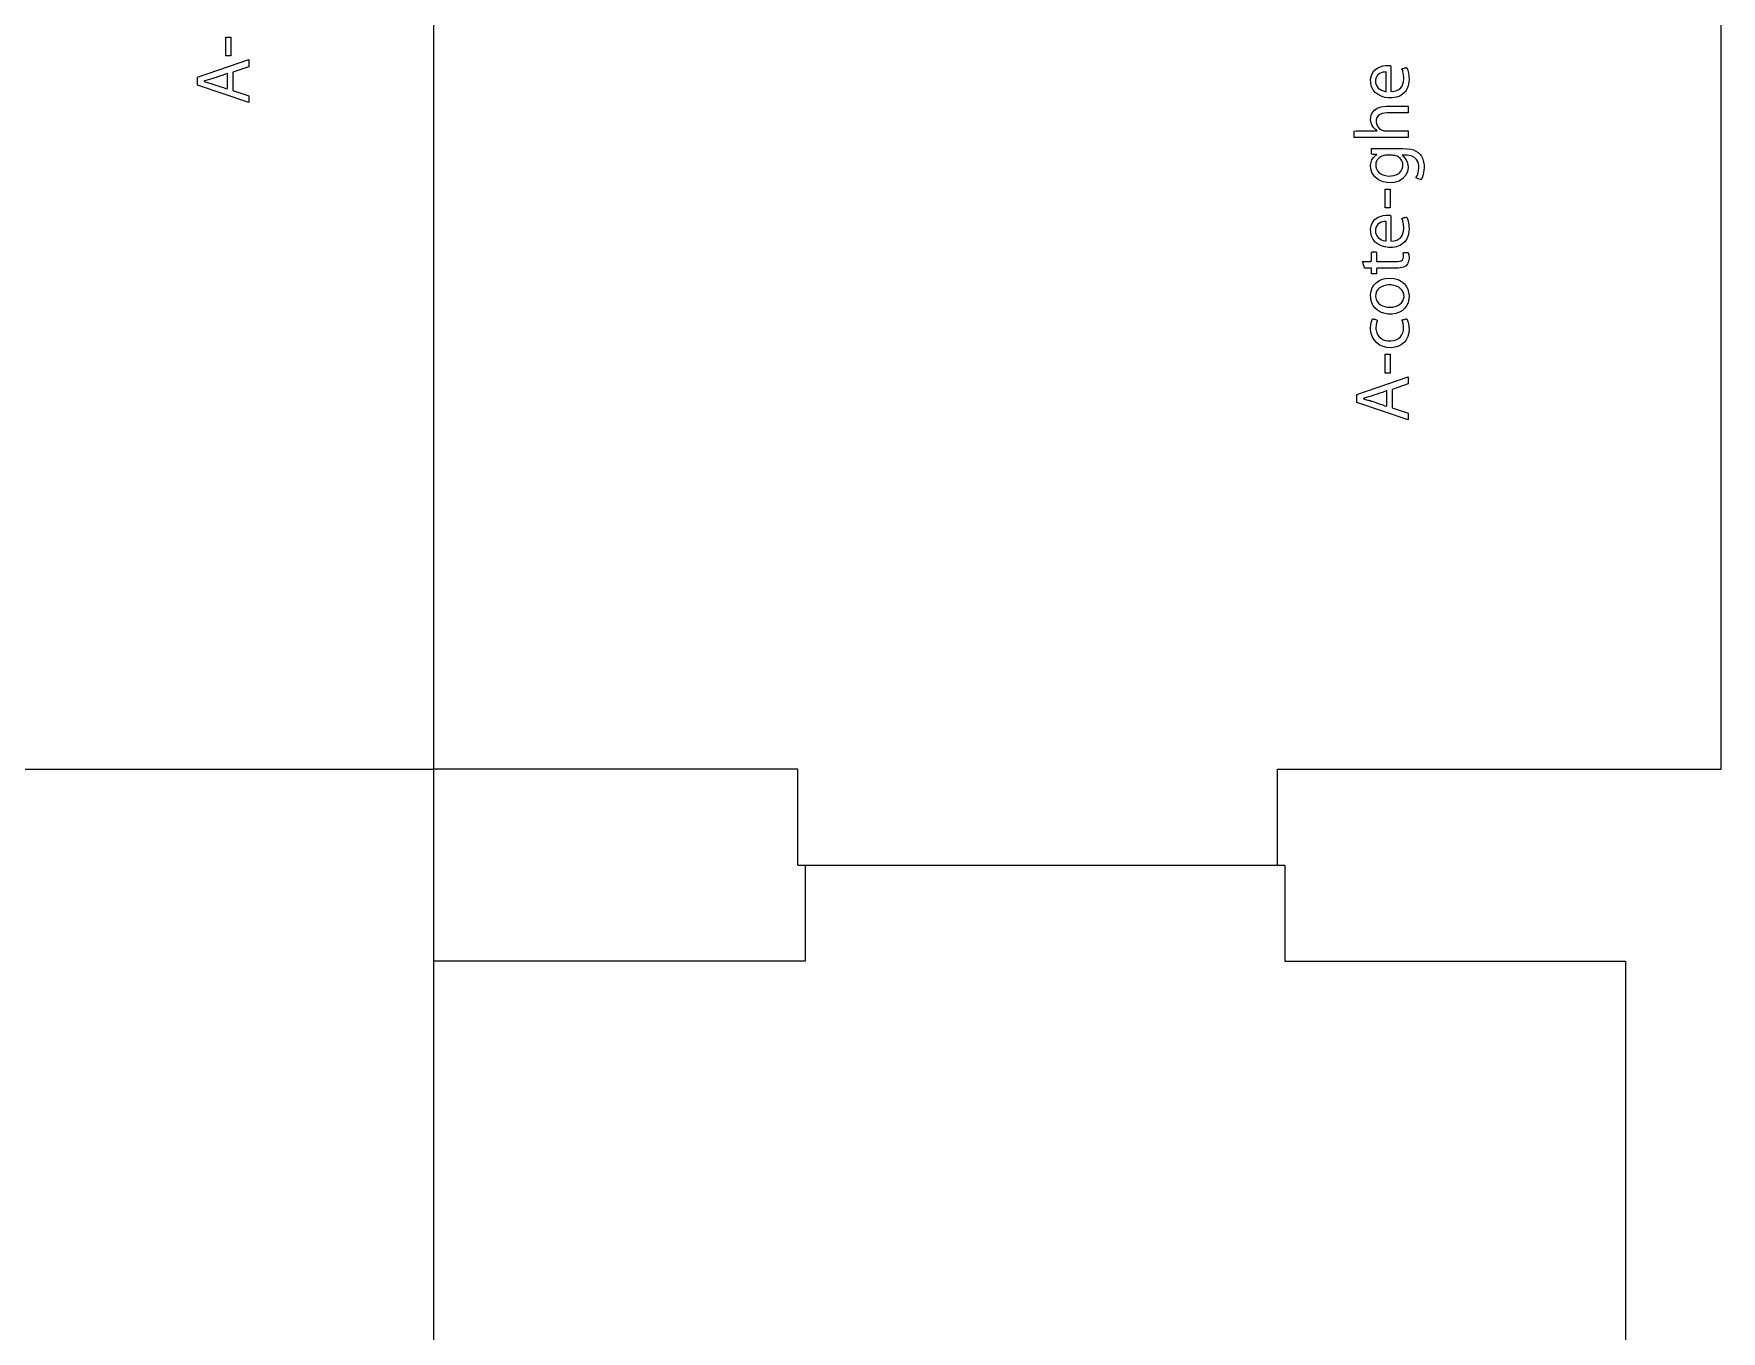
# Model space of a CAD drawing. Header units: metres. Extents: x 0 to 728, y 1000 to 1425.
# Drawn here: x 480 to 550.4, y 1216.6 to 1270.7 of the extents above; entities that cross this region are included whole.
import ezdxf

# ---------------------------------------------------------------- set-up
doc = ezdxf.new("R2010")
doc.units = ezdxf.units.M

msp = doc.modelspace()

# ---------------------------------------------------------------- linework, layer by layer
at = {"layer": 'COMPONENT1'}
for p, q in [((496.683, 1354), (496.683, 1240)), ((550.383, 1240), (550.383, 1294)), ((446.983, 1240), (496.683, 1240)), ((496.683, 1240), (496.683, 1232)), ((511.883, 1240), (496.683, 1240)), ((511.883, 1236), (511.883, 1240)), ((531.883, 1240), (550.383, 1240)), ((531.883, 1236), (531.883, 1240)), ((511.883, 1236), (512.183, 1236)), ((512.183, 1236), (512.183, 1232)), ((512.183, 1236), (531.883, 1236)), ((531.883, 1236), (532.183, 1236)), ((532.183, 1236), (532.183, 1232)), ((512.183, 1232), (496.683, 1232)), ((496.683, 1232), (496.683, 1175.5)), ((532.183, 1232), (546.384, 1232)), ((546.384, 1232), (546.384, 1178))]:
    msp.add_line(p, q, dxfattribs=at)
at = {"layer": 'COMPONENT12'}
for p, q in [((535.762, 1268.772), (535.793, 1268.931)), ((535.767, 1268.605), (535.762, 1268.772)), ((535.793, 1268.931), (535.855, 1269.06)), ((535.855, 1269.06), (535.941, 1269.161)), ((535.941, 1269.161), (536.045, 1269.237)), ((535.98, 1268.823), (535.962, 1268.726)), ((536.017, 1268.901), (535.98, 1268.823)), ((536.069, 1268.962), (536.017, 1268.901)), ((536.045, 1269.237), (536.16, 1269.291)), ((536.131, 1269.009), (536.069, 1268.962)), ((536.201, 1269.042), (536.131, 1269.009)), ((536.16, 1269.291), (536.279, 1269.325)), ((536.273, 1269.063), (536.201, 1269.042)), ((536.345, 1269.074), (536.273, 1269.063)), ((536.279, 1269.325), (536.396, 1269.343)), ((536.411, 1269.077), (536.345, 1269.074)), ((536.396, 1269.343), (536.486, 1269.347)), ((536.411, 1269.044), (536.411, 1269.077)), ((536.411, 1268.958), (536.411, 1269.044)), ((536.411, 1268.836), (536.411, 1268.958)), ((536.411, 1268.693), (536.411, 1268.836)), ((536.486, 1269.347), (536.525, 1269.346)), ((536.525, 1269.346), (536.558, 1269.344)), ((536.558, 1269.344), (536.588, 1269.341)), ((536.588, 1269.341), (536.611, 1269.282)), ((536.611, 1269.282), (536.611, 1269.156)), ((536.611, 1269.156), (536.611, 1268.982)), ((536.611, 1268.982), (536.611, 1268.786)), ((536.611, 1268.786), (536.611, 1268.591)), ((537.069, 1269.202), (537.09, 1269.217)), ((537.085, 1269.163), (537.069, 1269.202)), ((537.099, 1269.121), (537.085, 1269.163)), ((537.09, 1269.217), (537.12, 1269.224)), ((537.112, 1269.075), (537.099, 1269.121)), ((537.124, 1269.026), (537.112, 1269.075)), ((537.12, 1269.224), (537.155, 1269.233)), ((537.133, 1268.972), (537.124, 1269.026)), ((537.14, 1268.913), (537.133, 1268.972)), ((537.136, 1268.671), (537.145, 1268.773)), ((537.144, 1268.848), (537.14, 1268.913)), ((537.145, 1268.773), (537.144, 1268.848)), ((537.155, 1269.233), (537.192, 1269.242)), ((537.192, 1269.242), (537.225, 1269.251)), ((537.225, 1269.251), (537.251, 1269.257)), ((537.251, 1269.257), (537.277, 1269.235)), ((537.277, 1269.235), (537.294, 1269.191)), ((537.294, 1269.191), (537.31, 1269.14)), ((537.31, 1269.14), (537.326, 1269.083)), ((537.326, 1269.083), (537.34, 1269.019)), ((537.34, 1269.019), (537.351, 1268.948)), ((537.351, 1268.948), (537.359, 1268.87)), ((537.359, 1268.87), (537.364, 1268.786)), ((537.364, 1268.786), (537.36, 1268.652)), ((535.804, 1268.459), (535.767, 1268.605)), ((535.868, 1268.33), (535.804, 1268.459)), ((535.958, 1268.22), (535.868, 1268.33)), ((536.07, 1268.131), (535.958, 1268.22)), ((535.962, 1268.726), (535.965, 1268.624)), ((535.965, 1268.624), (535.989, 1268.537)), ((535.989, 1268.537), (536.029, 1268.463)), ((536.029, 1268.463), (536.082, 1268.402)), ((536.202, 1268.062), (536.07, 1268.131)), ((536.082, 1268.402), (536.146, 1268.353)), ((536.146, 1268.353), (536.216, 1268.314)), ((536.349, 1268.016), (536.202, 1268.062)), ((536.216, 1268.314), (536.29, 1268.286)), ((536.29, 1268.286), (536.364, 1268.268)), ((536.364, 1268.268), (536.411, 1268.264)), ((536.411, 1268.548), (536.411, 1268.693)), ((536.411, 1268.417), (536.411, 1268.548)), ((536.411, 1268.317), (536.411, 1268.417)), ((536.411, 1268.264), (536.411, 1268.317)), ((536.611, 1268.591), (536.611, 1268.422)), ((536.611, 1268.422), (536.611, 1268.303)), ((536.611, 1268.303), (536.611, 1268.257)), ((536.611, 1268.257), (536.741, 1268.27)), ((536.741, 1268.27), (536.851, 1268.302)), ((536.975, 1268.072), (536.835, 1268.021)), ((536.851, 1268.302), (536.943, 1268.35)), ((536.943, 1268.35), (537.016, 1268.413)), ((537.096, 1268.146), (536.975, 1268.072)), ((537.016, 1268.413), (537.073, 1268.49)), ((537.073, 1268.49), (537.112, 1268.576)), ((537.197, 1268.242), (537.096, 1268.146)), ((537.112, 1268.576), (537.136, 1268.671)), ((537.276, 1268.359), (537.197, 1268.242)), ((537.331, 1268.496), (537.276, 1268.359)), ((537.36, 1268.652), (537.331, 1268.496)), ((535.788, 1267.283), (535.839, 1267.39)), ((535.839, 1267.39), (535.921, 1267.489)), ((535.921, 1267.489), (536.041, 1267.571)), ((536.041, 1267.571), (536.203, 1267.628)), ((536.203, 1267.628), (536.415, 1267.648)), ((536.338, 1267.362), (536.239, 1267.342)), ((536.446, 1267.369), (536.338, 1267.362)), ((536.511, 1267.993), (536.349, 1268.016)), ((536.415, 1267.648), (536.47, 1267.648)), ((536.5, 1267.369), (536.446, 1267.369)), ((536.47, 1267.648), (536.612, 1267.648)), ((536.637, 1267.369), (536.5, 1267.369)), ((536.679, 1267.995), (536.511, 1267.993)), ((536.612, 1267.648), (536.803, 1267.648)), ((536.822, 1267.369), (536.637, 1267.369)), ((536.835, 1268.021), (536.679, 1267.995)), ((536.803, 1267.648), (537.007, 1267.648)), ((537.018, 1267.369), (536.822, 1267.369)), ((537.007, 1267.648), (537.186, 1267.648)), ((537.191, 1267.369), (537.018, 1267.369)), ((537.186, 1267.648), (537.303, 1267.648)), ((537.329, 1267.371), (537.191, 1267.369)), ((537.303, 1267.648), (537.329, 1267.646)), ((537.329, 1267.646), (537.329, 1267.619)), ((537.329, 1267.619), (537.329, 1267.57)), ((537.329, 1267.57), (537.329, 1267.509)), ((537.329, 1267.509), (537.329, 1267.448)), ((537.329, 1267.448), (537.329, 1267.398)), ((537.329, 1267.398), (537.329, 1267.371)), ((535.76, 1267.096), (535.764, 1267.177)), ((535.763, 1267.05), (535.76, 1267.096)), ((535.77, 1267.004), (535.763, 1267.05)), ((535.764, 1267.177), (535.788, 1267.283)), ((535.78, 1266.96), (535.77, 1267.004)), ((535.794, 1266.918), (535.78, 1266.96)), ((535.81, 1266.877), (535.794, 1266.918)), ((535.83, 1266.838), (535.81, 1266.877)), ((535.852, 1266.8), (535.83, 1266.838)), ((535.877, 1266.765), (535.852, 1266.8)), ((535.905, 1266.731), (535.877, 1266.765)), ((535.935, 1266.7), (535.905, 1266.731)), ((535.967, 1266.672), (535.935, 1266.7)), ((536.001, 1266.647), (535.967, 1266.672)), ((535.998, 1267.087), (535.993, 1266.986)), ((535.993, 1266.986), (536.007, 1266.91)), ((536.028, 1267.18), (535.998, 1267.087)), ((536.007, 1266.91), (536.034, 1266.84)), ((536.081, 1267.252), (536.028, 1267.18)), ((536.034, 1266.84), (536.074, 1266.778)), ((536.074, 1266.778), (536.124, 1266.725)), ((536.152, 1267.306), (536.081, 1267.252)), ((536.124, 1266.725), (536.182, 1266.681)), ((536.239, 1267.342), (536.152, 1267.306)), ((536.182, 1266.681), (536.246, 1266.647)), ((535.074, 1266.611), (535.174, 1266.619)), ((535.074, 1266.576), (535.074, 1266.611)), ((535.074, 1266.521), (535.074, 1266.576)), ((535.074, 1266.459), (535.074, 1266.521)), ((535.074, 1266.4), (535.074, 1266.459)), ((535.074, 1266.34), (535.074, 1266.4)), ((535.211, 1266.34), (535.074, 1266.34)), ((535.174, 1266.619), (535.345, 1266.619)), ((535.561, 1266.34), (535.211, 1266.34)), ((535.345, 1266.619), (535.555, 1266.619)), ((535.555, 1266.619), (535.765, 1266.619)), ((536.033, 1266.34), (535.561, 1266.34)), ((535.765, 1266.619), (535.936, 1266.619)), ((535.936, 1266.619), (536.029, 1266.619)), ((536.029, 1266.619), (536.001, 1266.647)), ((536.535, 1266.34), (536.033, 1266.34)), ((536.246, 1266.647), (536.281, 1266.634)), ((536.281, 1266.634), (536.319, 1266.625)), ((536.319, 1266.625), (536.358, 1266.62)), ((536.358, 1266.62), (536.402, 1266.619)), ((536.402, 1266.619), (536.458, 1266.619)), ((536.458, 1266.619), (536.602, 1266.619)), ((536.977, 1266.34), (536.535, 1266.34)), ((536.602, 1266.619), (536.796, 1266.619)), ((536.796, 1266.619), (537.003, 1266.619)), ((537.266, 1266.34), (536.977, 1266.34)), ((537.003, 1266.619), (537.184, 1266.619)), ((537.184, 1266.619), (537.303, 1266.619)), ((537.329, 1266.342), (537.266, 1266.34)), ((537.303, 1266.619), (537.329, 1266.617)), ((537.329, 1266.617), (537.329, 1266.59)), ((537.329, 1266.59), (537.329, 1266.54)), ((537.329, 1266.54), (537.329, 1266.48)), ((537.329, 1266.48), (537.329, 1266.419)), ((537.329, 1266.419), (537.329, 1266.369)), ((537.329, 1266.369), (537.329, 1266.342)), ((535.761, 1265.188), (535.778, 1265.308)), ((535.778, 1265.308), (535.814, 1265.408)), ((535.792, 1265.864), (535.792, 1265.891)), ((535.792, 1265.891), (535.835, 1265.889)), ((535.792, 1265.812), (535.792, 1265.864)), ((535.792, 1265.75), (535.792, 1265.812)), ((535.792, 1265.692), (535.792, 1265.75)), ((535.794, 1265.645), (535.792, 1265.692)), ((535.823, 1265.643), (535.794, 1265.645)), ((535.814, 1265.408), (535.863, 1265.49)), ((535.874, 1265.641), (535.823, 1265.643)), ((535.835, 1265.889), (535.895, 1265.886)), ((535.863, 1265.49), (535.922, 1265.555)), ((535.932, 1265.639), (535.874, 1265.641)), ((535.895, 1265.886), (535.961, 1265.883)), ((535.922, 1265.555), (535.986, 1265.606)), ((535.985, 1265.637), (535.932, 1265.639)), ((535.961, 1265.883), (536.033, 1265.881)), ((535.986, 1265.286), (535.977, 1265.215)), ((536.024, 1265.629), (535.985, 1265.637)), ((535.986, 1265.606), (536.024, 1265.629)), ((536.005, 1265.35), (535.986, 1265.286)), ((536.035, 1265.407), (536.005, 1265.35)), ((536.033, 1265.881), (536.112, 1265.88)), ((536.072, 1265.458), (536.035, 1265.407)), ((536.117, 1265.501), (536.072, 1265.458)), ((536.112, 1265.88), (536.2, 1265.88)), ((536.168, 1265.537), (536.117, 1265.501)), ((536.224, 1265.566), (536.168, 1265.537)), ((536.2, 1265.88), (536.266, 1265.88)), ((536.277, 1265.585), (536.224, 1265.566)), ((536.266, 1265.88), (536.427, 1265.88)), ((536.304, 1265.593), (536.277, 1265.585)), ((536.333, 1265.597), (536.304, 1265.593)), ((536.365, 1265.6), (536.333, 1265.597)), ((536.399, 1265.6), (536.365, 1265.6)), ((536.441, 1265.6), (536.399, 1265.6)), ((536.427, 1265.88), (536.644, 1265.88)), ((536.484, 1265.6), (536.441, 1265.6)), ((536.533, 1265.6), (536.484, 1265.6)), ((536.583, 1265.6), (536.533, 1265.6)), ((536.628, 1265.6), (536.583, 1265.6)), ((536.675, 1265.6), (536.628, 1265.6)), ((536.644, 1265.88), (536.864, 1265.88)), ((536.708, 1265.599), (536.675, 1265.6)), ((536.746, 1265.596), (536.708, 1265.599)), ((536.783, 1265.589), (536.746, 1265.596)), ((536.819, 1265.58), (536.783, 1265.589)), ((536.869, 1265.561), (536.819, 1265.58)), ((536.864, 1265.88), (537.035, 1265.88)), ((536.927, 1265.53), (536.869, 1265.561)), ((536.977, 1265.491), (536.927, 1265.53)), ((537.02, 1265.446), (536.977, 1265.491)), ((537.055, 1265.395), (537.02, 1265.446)), ((537.035, 1265.88), (537.104, 1265.88)), ((537.082, 1265.34), (537.055, 1265.395)), ((537.1, 1265.28), (537.082, 1265.34)), ((537.118, 1265.603), (537.083, 1265.603)), ((537.083, 1265.603), (537.131, 1265.551)), ((537.109, 1265.218), (537.1, 1265.28)), ((537.104, 1265.88), (537.273, 1265.873)), ((537.16, 1265.603), (537.118, 1265.603)), ((537.131, 1265.551), (537.195, 1265.488)), ((537.2, 1265.603), (537.16, 1265.603)), ((537.195, 1265.488), (537.248, 1265.411)), ((537.227, 1265.603), (537.2, 1265.603)), ((537.291, 1265.602), (537.227, 1265.603)), ((537.248, 1265.411), (537.288, 1265.32)), ((537.273, 1265.873), (537.419, 1265.854)), ((537.288, 1265.32), (537.314, 1265.217)), ((537.458, 1265.574), (537.291, 1265.602)), ((537.419, 1265.854), (537.545, 1265.823)), ((537.586, 1265.516), (537.458, 1265.574)), ((537.545, 1265.823), (537.652, 1265.778)), ((537.679, 1265.43), (537.586, 1265.516)), ((537.652, 1265.778), (537.742, 1265.721)), ((537.739, 1265.32), (537.679, 1265.43)), ((537.769, 1265.191), (537.739, 1265.32)), ((537.742, 1265.721), (537.817, 1265.651)), ((537.817, 1265.651), (537.877, 1265.567)), ((537.877, 1265.567), (537.923, 1265.475)), ((537.923, 1265.475), (537.957, 1265.377)), ((537.957, 1265.377), (537.979, 1265.276)), ((537.979, 1265.276), (537.99, 1265.175)), ((535.773, 1265.022), (535.761, 1265.188)), ((535.832, 1264.852), (535.773, 1265.022)), ((535.939, 1264.7), (535.832, 1264.852)), ((536.092, 1264.577), (535.939, 1264.7)), ((535.977, 1265.215), (535.981, 1265.125)), ((535.981, 1265.125), (536.005, 1265.036)), ((536.005, 1265.036), (536.048, 1264.957)), ((536.048, 1264.957), (536.108, 1264.887)), ((536.289, 1264.492), (536.092, 1264.577)), ((536.108, 1264.887), (536.184, 1264.829)), ((536.184, 1264.829), (536.276, 1264.784)), ((536.276, 1264.784), (536.383, 1264.753)), ((536.383, 1264.753), (536.502, 1264.738)), ((536.502, 1264.738), (536.62, 1264.739)), ((536.62, 1264.739), (536.725, 1264.754)), ((536.725, 1264.754), (536.822, 1264.783)), ((536.822, 1264.783), (536.908, 1264.825)), ((536.908, 1264.825), (536.982, 1264.881)), ((537.091, 1264.624), (536.933, 1264.528)), ((536.982, 1264.881), (537.041, 1264.951)), ((537.041, 1264.951), (537.083, 1265.034)), ((537.083, 1265.034), (537.106, 1265.13)), ((537.213, 1264.755), (537.091, 1264.624)), ((537.106, 1265.13), (537.109, 1265.218)), ((537.293, 1264.914), (537.213, 1264.755)), ((537.323, 1265.097), (537.293, 1264.914)), ((537.314, 1265.217), (537.323, 1265.097)), ((537.655, 1264.655), (537.666, 1264.683)), ((537.686, 1264.645), (537.655, 1264.655)), ((537.666, 1264.683), (537.697, 1264.744)), ((537.735, 1264.629), (537.686, 1264.645)), ((537.697, 1264.744), (537.725, 1264.813)), ((537.725, 1264.813), (537.748, 1264.891)), ((537.79, 1264.612), (537.735, 1264.629)), ((537.748, 1264.891), (537.765, 1264.977)), ((537.765, 1264.977), (537.773, 1265.068)), ((537.773, 1265.068), (537.769, 1265.191)), ((537.837, 1264.597), (537.79, 1264.612)), ((537.863, 1264.588), (537.837, 1264.597)), ((537.892, 1264.631), (537.863, 1264.588)), ((537.926, 1264.708), (537.892, 1264.631)), ((537.954, 1264.794), (537.926, 1264.708)), ((537.974, 1264.886), (537.954, 1264.794)), ((537.987, 1264.981), (537.974, 1264.886)), ((537.993, 1265.076), (537.987, 1264.981)), ((537.99, 1265.175), (537.993, 1265.076)), ((536.527, 1264.455), (536.289, 1264.492)), ((536.37, 1264.194), (536.573, 1264.194)), ((536.37, 1263.409), (536.37, 1264.194)), ((536.745, 1264.469), (536.527, 1264.455)), ((536.573, 1264.194), (536.573, 1263.409)), ((536.933, 1264.528), (536.745, 1264.469)), ((536.573, 1263.409), (536.37, 1263.409)), ((535.762, 1262.537), (535.793, 1262.696)), ((535.767, 1262.369), (535.762, 1262.537)), ((535.793, 1262.696), (535.855, 1262.825)), ((535.855, 1262.825), (535.941, 1262.926)), ((535.941, 1262.926), (536.045, 1263.002)), ((535.98, 1262.587), (535.962, 1262.491)), ((535.962, 1262.491), (535.965, 1262.388)), ((536.017, 1262.665), (535.98, 1262.587)), ((536.069, 1262.727), (536.017, 1262.665)), ((536.045, 1263.002), (536.16, 1263.056)), ((536.131, 1262.774), (536.069, 1262.727)), ((536.201, 1262.807), (536.131, 1262.774)), ((536.16, 1263.056), (536.279, 1263.09)), ((536.273, 1262.828), (536.201, 1262.807)), ((536.345, 1262.839), (536.273, 1262.828)), ((536.279, 1263.09), (536.396, 1263.107)), ((536.411, 1262.841), (536.345, 1262.839)), ((536.396, 1263.107), (536.486, 1263.111)), ((536.411, 1262.809), (536.411, 1262.841)), ((536.411, 1262.723), (536.411, 1262.809)), ((536.411, 1262.6), (536.411, 1262.723)), ((536.411, 1262.458), (536.411, 1262.6)), ((536.411, 1262.312), (536.411, 1262.458)), ((536.486, 1263.111), (536.525, 1263.111)), ((536.525, 1263.111), (536.558, 1263.109)), ((536.558, 1263.109), (536.588, 1263.106)), ((536.588, 1263.106), (536.611, 1263.047)), ((536.611, 1263.047), (536.611, 1262.92)), ((536.611, 1262.92), (536.611, 1262.747)), ((536.611, 1262.747), (536.611, 1262.551)), ((536.611, 1262.551), (536.611, 1262.356)), ((537.069, 1262.966), (537.09, 1262.981)), ((537.085, 1262.927), (537.069, 1262.966)), ((537.099, 1262.885), (537.085, 1262.927)), ((537.09, 1262.981), (537.12, 1262.989)), ((537.112, 1262.84), (537.099, 1262.885)), ((537.124, 1262.79), (537.112, 1262.84)), ((537.112, 1262.341), (537.136, 1262.436)), ((537.12, 1262.989), (537.155, 1262.998)), ((537.133, 1262.736), (537.124, 1262.79)), ((537.14, 1262.677), (537.133, 1262.736)), ((537.136, 1262.436), (537.145, 1262.538)), ((537.144, 1262.612), (537.14, 1262.677)), ((537.145, 1262.538), (537.144, 1262.612)), ((537.155, 1262.998), (537.192, 1263.007)), ((537.192, 1263.007), (537.225, 1263.015)), ((537.225, 1263.015), (537.251, 1263.022)), ((537.251, 1263.022), (537.277, 1263)), ((537.277, 1263), (537.294, 1262.956)), ((537.294, 1262.956), (537.31, 1262.905)), ((537.31, 1262.905), (537.326, 1262.847)), ((537.326, 1262.847), (537.34, 1262.783)), ((537.34, 1262.783), (537.351, 1262.712)), ((537.351, 1262.712), (537.359, 1262.635)), ((537.359, 1262.635), (537.364, 1262.551)), ((537.364, 1262.551), (537.36, 1262.417)), ((535.804, 1262.223), (535.767, 1262.369)), ((535.868, 1262.095), (535.804, 1262.223)), ((535.958, 1261.985), (535.868, 1262.095)), ((536.07, 1261.895), (535.958, 1261.985)), ((535.965, 1262.388), (535.989, 1262.302)), ((535.989, 1262.302), (536.029, 1262.228)), ((536.029, 1262.228), (536.082, 1262.167)), ((536.202, 1261.827), (536.07, 1261.895)), ((536.082, 1262.167), (536.146, 1262.117)), ((536.146, 1262.117), (536.216, 1262.079)), ((536.349, 1261.781), (536.202, 1261.827)), ((536.216, 1262.079), (536.29, 1262.051)), ((536.29, 1262.051), (536.364, 1262.032)), ((536.511, 1261.758), (536.349, 1261.781)), ((536.364, 1262.032), (536.411, 1262.029)), ((536.411, 1262.181), (536.411, 1262.312)), ((536.411, 1262.081), (536.411, 1262.181)), ((536.411, 1262.029), (536.411, 1262.081)), ((536.679, 1261.759), (536.511, 1261.758)), ((536.611, 1262.356), (536.611, 1262.186)), ((536.611, 1262.186), (536.611, 1262.067)), ((536.611, 1262.067), (536.611, 1262.022)), ((536.611, 1262.022), (536.741, 1262.034)), ((536.835, 1261.786), (536.679, 1261.759)), ((536.741, 1262.034), (536.851, 1262.066)), ((536.975, 1261.837), (536.835, 1261.786)), ((536.851, 1262.066), (536.943, 1262.115)), ((536.943, 1262.115), (537.016, 1262.178)), ((537.096, 1261.91), (536.975, 1261.837)), ((537.016, 1262.178), (537.073, 1262.254)), ((537.073, 1262.254), (537.112, 1262.341)), ((537.197, 1262.006), (537.096, 1261.91)), ((537.276, 1262.123), (537.197, 1262.006)), ((537.331, 1262.261), (537.276, 1262.123)), ((537.36, 1262.417), (537.331, 1262.261)), ((535.423, 1261.171), (535.452, 1261.171)), ((535.446, 1261.098), (535.423, 1261.171)), ((535.466, 1261.03), (535.446, 1261.098)), ((535.452, 1261.171), (535.522, 1261.171)), ((535.486, 1260.964), (535.466, 1261.03)), ((535.522, 1261.171), (535.613, 1261.171)), ((535.613, 1261.171), (535.703, 1261.171)), ((535.703, 1261.171), (535.769, 1261.171)), ((535.769, 1261.171), (535.792, 1261.209)), ((535.792, 1261.553), (535.816, 1261.571)), ((535.792, 1261.485), (535.792, 1261.553)), ((535.792, 1261.389), (535.792, 1261.485)), ((535.792, 1261.289), (535.792, 1261.389)), ((535.792, 1261.209), (535.792, 1261.289)), ((535.816, 1261.571), (535.861, 1261.571)), ((535.861, 1261.571), (535.914, 1261.571)), ((535.914, 1261.571), (535.964, 1261.571)), ((535.964, 1261.571), (535.998, 1261.571)), ((535.998, 1261.571), (536.005, 1261.517)), ((536.005, 1261.517), (536.005, 1261.43)), ((536.005, 1261.43), (536.005, 1261.329)), ((536.005, 1261.329), (536.005, 1261.238)), ((536.005, 1261.238), (536.005, 1261.18)), ((536.005, 1261.18), (536.134, 1261.171)), ((536.134, 1261.171), (536.321, 1261.171)), ((536.321, 1261.171), (536.53, 1261.171)), ((536.53, 1261.171), (536.713, 1261.171)), ((536.713, 1261.171), (536.822, 1261.171)), ((536.822, 1261.171), (536.888, 1261.173)), ((536.888, 1261.173), (536.97, 1261.184)), ((536.97, 1261.184), (537.035, 1261.206)), ((537.035, 1261.206), (537.085, 1261.242)), ((537.085, 1261.242), (537.117, 1261.292)), ((537.114, 1261.539), (537.162, 1261.545)), ((537.125, 1261.494), (537.114, 1261.539)), ((537.117, 1261.292), (537.131, 1261.358)), ((537.128, 1261.468), (537.125, 1261.494)), ((537.131, 1261.44), (537.128, 1261.468)), ((537.132, 1261.407), (537.131, 1261.44)), ((537.131, 1261.358), (537.132, 1261.407)), ((537.162, 1261.545), (537.213, 1261.549)), ((537.213, 1261.549), (537.266, 1261.552)), ((537.276, 1261.036), (537.239, 1260.999)), ((537.266, 1261.552), (537.308, 1261.554)), ((537.306, 1261.079), (537.276, 1261.036)), ((537.33, 1261.127), (537.306, 1261.079)), ((537.308, 1261.554), (537.335, 1261.527)), ((537.348, 1261.181), (537.33, 1261.127)), ((537.335, 1261.527), (537.344, 1261.492)), ((537.344, 1261.492), (537.352, 1261.452)), ((537.36, 1261.24), (537.348, 1261.181)), ((537.352, 1261.452), (537.359, 1261.407)), ((537.359, 1261.407), (537.363, 1261.358)), ((537.364, 1261.304), (537.36, 1261.24)), ((537.363, 1261.358), (537.364, 1261.304)), ((535.507, 1260.898), (535.486, 1260.964)), ((535.533, 1260.898), (535.507, 1260.898)), ((535.591, 1260.898), (535.533, 1260.898)), ((535.662, 1260.898), (535.591, 1260.898)), ((535.73, 1260.898), (535.662, 1260.898)), ((535.792, 1260.897), (535.73, 1260.898)), ((535.792, 1260.871), (535.792, 1260.897)), ((535.792, 1260.821), (535.792, 1260.871)), ((535.792, 1260.761), (535.792, 1260.821)), ((535.792, 1260.705), (535.792, 1260.761)), ((535.794, 1260.66), (535.792, 1260.705)), ((535.82, 1260.66), (535.794, 1260.66)), ((535.867, 1260.66), (535.82, 1260.66)), ((535.92, 1260.66), (535.867, 1260.66)), ((535.969, 1260.66), (535.92, 1260.66)), ((536.005, 1260.664), (535.969, 1260.66)), ((535.992, 1260.29), (536.105, 1260.371)), ((536.028, 1260.898), (536.005, 1260.863)), ((536.005, 1260.863), (536.005, 1260.811)), ((536.005, 1260.811), (536.005, 1260.75)), ((536.005, 1260.75), (536.005, 1260.697)), ((536.005, 1260.697), (536.005, 1260.664)), ((536.155, 1260.898), (536.028, 1260.898)), ((536.105, 1260.371), (536.237, 1260.432)), ((536.349, 1260.898), (536.155, 1260.898)), ((536.237, 1260.432), (536.385, 1260.47)), ((536.56, 1260.898), (536.349, 1260.898)), ((536.385, 1260.47), (536.548, 1260.482)), ((536.548, 1260.482), (536.741, 1260.466)), ((536.739, 1260.898), (536.56, 1260.898)), ((536.837, 1260.898), (536.739, 1260.898)), ((536.741, 1260.466), (536.906, 1260.419)), ((536.907, 1260.899), (536.837, 1260.898)), ((536.906, 1260.419), (537.044, 1260.345)), ((536.989, 1260.906), (536.907, 1260.899)), ((537.064, 1260.919), (536.989, 1260.906)), ((537.044, 1260.345), (537.157, 1260.251)), ((537.131, 1260.939), (537.064, 1260.919)), ((537.189, 1260.965), (537.131, 1260.939)), ((537.239, 1260.999), (537.189, 1260.965)), ((535.761, 1259.782), (535.782, 1259.933)), ((535.767, 1259.629), (535.761, 1259.782)), ((535.8, 1259.487), (535.767, 1259.629)), ((535.782, 1259.933), (535.828, 1260.069)), ((535.828, 1260.069), (535.899, 1260.188)), ((535.899, 1260.188), (535.992, 1260.29)), ((535.978, 1259.821), (535.971, 1259.707)), ((535.971, 1259.707), (535.99, 1259.6)), ((536.01, 1259.92), (535.978, 1259.821)), ((536.064, 1260.002), (536.01, 1259.92)), ((536.136, 1260.069), (536.064, 1260.002)), ((536.22, 1260.121), (536.136, 1260.069)), ((536.313, 1260.159), (536.22, 1260.121)), ((536.411, 1260.183), (536.313, 1260.159)), ((536.509, 1260.195), (536.411, 1260.183)), ((536.619, 1260.194), (536.509, 1260.195)), ((536.736, 1260.177), (536.619, 1260.194)), ((536.841, 1260.145), (536.736, 1260.177)), ((536.935, 1260.099), (536.841, 1260.145)), ((537.014, 1260.04), (536.935, 1260.099)), ((537.077, 1259.969), (537.014, 1260.04)), ((537.122, 1259.889), (537.077, 1259.969)), ((537.149, 1259.801), (537.122, 1259.889)), ((537.138, 1259.612), (537.154, 1259.705)), ((537.154, 1259.705), (537.149, 1259.801)), ((537.157, 1260.251), (537.244, 1260.14)), ((537.244, 1260.14), (537.307, 1260.016)), ((537.307, 1260.016), (537.347, 1259.885)), ((537.347, 1259.885), (537.363, 1259.751)), ((537.363, 1259.751), (537.357, 1259.607)), ((535.857, 1259.357), (535.8, 1259.487)), ((535.938, 1259.242), (535.857, 1259.357)), ((536.043, 1259.144), (535.938, 1259.242)), ((535.99, 1259.6), (536.031, 1259.509)), ((536.031, 1259.509), (536.092, 1259.433)), ((536.169, 1259.067), (536.043, 1259.144)), ((536.092, 1259.433), (536.169, 1259.372)), ((536.169, 1259.372), (536.258, 1259.325)), ((536.316, 1259.012), (536.169, 1259.067)), ((536.258, 1259.325), (536.355, 1259.292)), ((536.482, 1258.984), (536.316, 1259.012)), ((536.355, 1259.292), (536.459, 1259.272)), ((536.459, 1259.272), (536.564, 1259.266)), ((536.659, 1258.984), (536.482, 1258.984)), ((536.564, 1259.266), (536.682, 1259.274)), ((536.82, 1259.011), (536.659, 1258.984)), ((536.682, 1259.274), (536.792, 1259.298)), ((536.792, 1259.298), (536.89, 1259.336)), ((536.962, 1259.063), (536.82, 1259.011)), ((536.89, 1259.336), (536.976, 1259.388)), ((537.085, 1259.137), (536.962, 1259.063)), ((536.976, 1259.388), (537.047, 1259.452)), ((537.047, 1259.452), (537.101, 1259.527)), ((537.187, 1259.231), (537.085, 1259.137)), ((537.101, 1259.527), (537.138, 1259.612)), ((537.267, 1259.342), (537.187, 1259.231)), ((537.324, 1259.468), (537.267, 1259.342)), ((537.357, 1259.607), (537.324, 1259.468)), ((535.761, 1258.445), (535.765, 1258.504)), ((535.761, 1258.347), (535.761, 1258.445)), ((535.786, 1258.175), (535.761, 1258.347)), ((535.765, 1258.504), (535.772, 1258.559)), ((535.772, 1258.559), (535.782, 1258.612)), ((535.782, 1258.612), (535.794, 1258.661)), ((535.794, 1258.661), (535.807, 1258.705)), ((535.807, 1258.705), (535.822, 1258.745)), ((535.822, 1258.745), (535.837, 1258.778)), ((535.837, 1258.778), (535.864, 1258.784)), ((535.864, 1258.784), (535.894, 1258.775)), ((535.894, 1258.775), (535.932, 1258.764)), ((535.932, 1258.764), (535.971, 1258.752)), ((535.971, 1258.752), (536.007, 1258.741)), ((535.987, 1258.487), (535.983, 1258.436)), ((535.983, 1258.436), (535.985, 1258.351)), ((535.985, 1258.351), (536.005, 1258.234)), ((535.993, 1258.535), (535.987, 1258.487)), ((536.002, 1258.578), (535.993, 1258.535)), ((536.012, 1258.618), (536.002, 1258.578)), ((536.005, 1258.234), (536.047, 1258.133)), ((536.007, 1258.741), (536.036, 1258.732)), ((536.024, 1258.654), (536.012, 1258.618)), ((536.036, 1258.685), (536.024, 1258.654)), ((536.036, 1258.732), (536.036, 1258.685)), ((537.066, 1258.736), (537.1, 1258.744)), ((537.077, 1258.709), (537.066, 1258.736)), ((537.09, 1258.676), (537.077, 1258.709)), ((537.102, 1258.64), (537.09, 1258.676)), ((537.1, 1258.744), (537.134, 1258.752)), ((537.114, 1258.6), (537.102, 1258.64)), ((537.107, 1258.203), (537.132, 1258.305)), ((537.123, 1258.558), (537.114, 1258.6)), ((537.131, 1258.511), (537.123, 1258.558)), ((537.136, 1258.46), (537.131, 1258.511)), ((537.132, 1258.305), (537.139, 1258.405)), ((537.134, 1258.752), (537.172, 1258.76)), ((537.139, 1258.405), (537.136, 1258.46)), ((537.172, 1258.76), (537.21, 1258.769)), ((537.21, 1258.769), (537.243, 1258.776)), ((537.243, 1258.776), (537.275, 1258.784)), ((537.275, 1258.784), (537.289, 1258.753)), ((537.289, 1258.753), (537.303, 1258.714)), ((537.303, 1258.714), (537.318, 1258.668)), ((537.318, 1258.668), (537.332, 1258.616)), ((537.332, 1258.616), (537.344, 1258.557)), ((537.344, 1258.557), (537.354, 1258.493)), ((537.364, 1258.35), (537.353, 1258.194)), ((537.354, 1258.493), (537.361, 1258.424)), ((537.361, 1258.424), (537.364, 1258.35)), ((535.839, 1258.021), (535.786, 1258.175)), ((535.918, 1257.888), (535.839, 1258.021)), ((536.02, 1257.776), (535.918, 1257.888)), ((536.143, 1257.687), (536.02, 1257.776)), ((536.047, 1258.133), (536.106, 1258.046)), ((536.106, 1258.046), (536.182, 1257.976)), ((536.285, 1257.623), (536.143, 1257.687)), ((536.182, 1257.976), (536.272, 1257.922)), ((536.272, 1257.922), (536.373, 1257.884)), ((536.443, 1257.586), (536.285, 1257.623)), ((536.373, 1257.884), (536.483, 1257.864)), ((536.614, 1257.577), (536.443, 1257.586)), ((536.483, 1257.864), (536.603, 1257.86)), ((536.603, 1257.86), (536.724, 1257.877)), ((536.778, 1257.596), (536.614, 1257.577)), ((536.724, 1257.877), (536.832, 1257.911)), ((536.925, 1257.641), (536.778, 1257.596)), ((536.832, 1257.911), (536.925, 1257.963)), ((536.925, 1257.963), (537.003, 1258.03)), ((537.054, 1257.709), (536.925, 1257.641)), ((537.003, 1258.03), (537.064, 1258.11)), ((537.163, 1257.801), (537.054, 1257.709)), ((537.064, 1258.11), (537.107, 1258.203)), ((537.25, 1257.913), (537.163, 1257.801)), ((537.314, 1258.044), (537.25, 1257.913)), ((537.353, 1258.194), (537.314, 1258.044)), ((536.37, 1257.304), (536.573, 1257.304)), ((536.37, 1256.52), (536.37, 1257.304)), ((536.573, 1257.304), (536.573, 1256.52)), ((535.189, 1255.631), (537.329, 1256.361)), ((536.573, 1256.52), (536.37, 1256.52)), ((537.329, 1256.361), (537.329, 1256.066)), ((535.189, 1255.301), (535.189, 1255.631)), ((535.494, 1255.475), (535.448, 1255.463)), ((535.448, 1255.463), (535.502, 1255.436)), ((535.54, 1255.487), (535.494, 1255.475)), ((535.502, 1255.436), (535.549, 1255.424)), ((535.587, 1255.499), (535.54, 1255.487)), ((535.549, 1255.424), (535.597, 1255.411)), ((535.634, 1255.512), (535.587, 1255.499)), ((535.597, 1255.411), (535.644, 1255.398)), ((535.682, 1255.526), (535.634, 1255.512)), ((535.644, 1255.398), (535.693, 1255.385)), ((535.731, 1255.541), (535.682, 1255.526)), ((535.781, 1255.556), (535.731, 1255.541)), ((535.825, 1255.571), (535.781, 1255.556)), ((535.858, 1255.582), (535.825, 1255.571)), ((535.931, 1255.608), (535.858, 1255.582)), ((536.03, 1255.642), (535.931, 1255.608)), ((536.141, 1255.68), (536.03, 1255.642)), ((536.251, 1255.718), (536.141, 1255.68)), ((536.347, 1255.751), (536.251, 1255.718)), ((536.414, 1255.775), (536.347, 1255.751)), ((536.44, 1255.783), (536.414, 1255.775)), ((536.44, 1255.757), (536.44, 1255.783)), ((536.44, 1255.686), (536.44, 1255.757)), ((536.44, 1255.585), (536.44, 1255.686)), ((536.44, 1255.469), (536.44, 1255.585)), ((536.44, 1255.352), (536.44, 1255.469)), ((537.329, 1256.066), (536.656, 1255.837)), ((536.656, 1255.837), (536.656, 1255.078)), ((537.329, 1254.57), (535.189, 1255.301)), ((535.693, 1255.385), (535.741, 1255.371)), ((535.741, 1255.371), (535.789, 1255.356)), ((535.789, 1255.356), (535.824, 1255.344)), ((535.824, 1255.344), (535.865, 1255.33)), ((535.865, 1255.33), (535.943, 1255.304)), ((535.943, 1255.304), (536.046, 1255.269)), ((536.046, 1255.269), (536.159, 1255.231)), ((536.159, 1255.231), (536.268, 1255.194)), ((536.268, 1255.194), (536.36, 1255.162)), ((536.36, 1255.162), (536.422, 1255.142)), ((536.422, 1255.142), (536.44, 1255.171)), ((536.44, 1255.248), (536.44, 1255.352)), ((536.44, 1255.171), (536.44, 1255.248)), ((536.656, 1255.078), (537.329, 1254.856)), ((537.329, 1254.856), (537.329, 1254.57))]:
    msp.add_line(p, q, dxfattribs=at)
at = {"layer": 'COMPONENT13'}
for p, q in [((488.024, 1270.533), (488.227, 1270.533)), ((488.024, 1269.748), (488.024, 1270.533)), ((488.227, 1270.533), (488.227, 1269.748)), ((486.842, 1268.859), (488.983, 1269.59)), ((488.227, 1269.748), (488.024, 1269.748)), ((488.983, 1269.59), (488.983, 1269.295)), ((486.842, 1268.529), (486.842, 1268.859)), ((487.386, 1268.769), (487.337, 1268.755)), ((487.435, 1268.785), (487.386, 1268.769)), ((487.478, 1268.799), (487.435, 1268.785)), ((487.512, 1268.811), (487.478, 1268.799)), ((487.585, 1268.836), (487.512, 1268.811)), ((487.684, 1268.87), (487.585, 1268.836)), ((487.795, 1268.909), (487.684, 1268.87)), ((487.906, 1268.947), (487.795, 1268.909)), ((488.001, 1268.98), (487.906, 1268.947)), ((488.069, 1269.003), (488.001, 1268.98)), ((488.094, 1269.012), (488.069, 1269.003)), ((488.094, 1268.985), (488.094, 1269.012)), ((488.094, 1268.914), (488.094, 1268.985)), ((488.094, 1268.814), (488.094, 1268.914)), ((488.094, 1268.698), (488.094, 1268.814)), ((488.983, 1269.295), (488.31, 1269.066)), ((488.31, 1269.066), (488.31, 1268.307)), ((488.983, 1267.799), (486.842, 1268.529)), ((487.148, 1268.703), (487.102, 1268.692)), ((487.102, 1268.692), (487.156, 1268.664)), ((487.194, 1268.715), (487.148, 1268.703)), ((487.156, 1268.664), (487.203, 1268.652)), ((487.241, 1268.728), (487.194, 1268.715)), ((487.203, 1268.652), (487.251, 1268.64)), ((487.288, 1268.741), (487.241, 1268.728)), ((487.251, 1268.64), (487.298, 1268.627)), ((487.337, 1268.755), (487.288, 1268.741)), ((487.298, 1268.627), (487.346, 1268.614)), ((487.346, 1268.614), (487.395, 1268.599)), ((487.395, 1268.599), (487.443, 1268.584)), ((487.443, 1268.584), (487.478, 1268.573)), ((487.478, 1268.573), (487.519, 1268.559)), ((487.519, 1268.559), (487.597, 1268.532)), ((487.597, 1268.532), (487.7, 1268.497)), ((487.7, 1268.497), (487.813, 1268.459)), ((487.813, 1268.459), (487.922, 1268.422)), ((487.922, 1268.422), (488.014, 1268.391)), ((488.014, 1268.391), (488.076, 1268.37)), ((488.076, 1268.37), (488.094, 1268.4)), ((488.094, 1268.581), (488.094, 1268.698)), ((488.094, 1268.477), (488.094, 1268.581)), ((488.094, 1268.4), (488.094, 1268.477)), ((488.31, 1268.307), (488.983, 1268.084)), ((488.983, 1268.084), (488.983, 1267.799))]:
    msp.add_line(p, q, dxfattribs=at)

doc.saveas('drawing.dxf')
